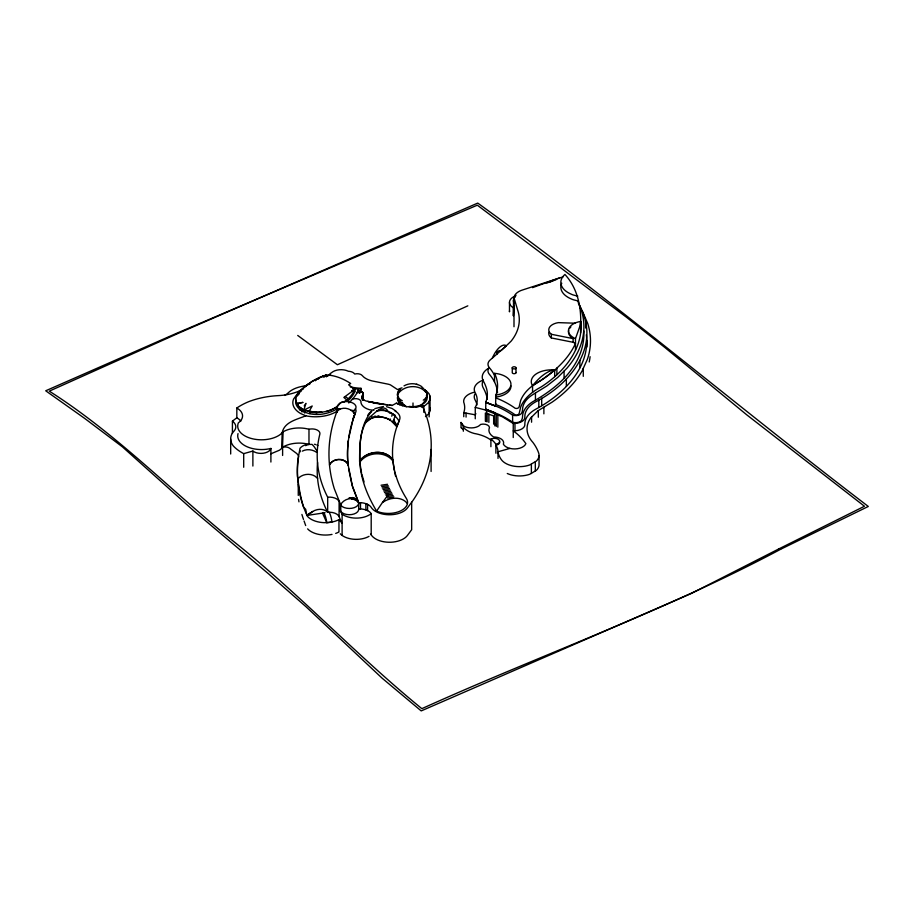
<?xml version="1.0" encoding="UTF-8"?>
<svg xmlns="http://www.w3.org/2000/svg" width="914" height="914" viewBox="0 0 914 914"><rect width="100%" height="100%" fill="white"/><g stroke="black" fill="none" stroke-linecap="round" stroke-linejoin="round"><path stroke-width="1.37" d="M362.892 400.263L361.967 396.265L363.372 393.511L362.31 391.889L357.237 392.632L358.814 389.124A45.86 26.472 0 0 1 353.947 388.587A39.645 22.896 0 0 1 352.496 388.359M361.521 472.812L359.579 461.056C367.439 451.105 384.737 448.705 392.814 459.593A233.538 134.826 0 0 0 406.433 498.564A19.217 11.094 0 0 1 399.681 511.303A19.217 11.094 0 0 1 376.602 511.109A344.372 198.818 0 0 1 367.485 493.332A280.518 161.961 0 0 1 360.265 467.477C359.67 450.819 358.002 430.62 369.553 417.161C374.466 413.973 383.446 402.16 388.142 411.574L383.606 409.815L376.922 410.854A18.623 14.99 16.3 0 1 386.611 411.083L389.615 412.385A18.714 14.59 28.2 0 1 399.041 421.057L397.213 425.673L393.146 420.966L392.849 421.891L396.973 426.552L399.498 420.04A16.338 9.437 0 0 0 394.962 410.957M327.212 375.86L326.275 374.934C314.165 379.059 302.614 386.188 295.702 397.224C294.856 402.743 298.57 407.644 303.608 409.621L304.328 412.214M362.424 400.035L363.155 396.63A3.485 2.011 0 0 0 362.709 396.173M424.427 390.084C430.745 394.46 424.222 403.268 419.56 406.387L415.699 406.947A22.553 13.025 0 0 1 402.297 405.702L396.356 403.177L392.152 405.45L381.115 404.091A50.784 29.328 0 0 1 377.653 403.611L367.736 401.372A7.952 4.593 0 0 1 361.955 397.59L361.967 396.265L361.967 399.007M351.193 410.329L354.072 410.523A9.62 5.553 0 0 0 347.606 401.657C340.911 400.469 334.558 405.565 337.255 412.408L336.626 412.328A10.02 8.02 19.2 0 1 345.721 408.307A10.02 8.02 19.2 0 1 354.815 414.453C348.874 430.357 346.395 447.563 348.017 464.483A10.02 8.18 -3.5 0 0 338.751 459.593A10.02 8.18 -3.5 0 0 329.486 464.86A10.008 8.157 -7.5 0 1 338.717 459.376A10.008 8.157 -7.5 0 1 347.96 464.049M406.387 406.776C401.783 403.565 395.031 397.247 398.55 391.226L400.172 390.232M353.958 415.379L348.794 437.783M353.215 498.507L354.963 499.193L354.883 499.969L353.158 499.021L352.815 497.627L349.342 497.993L355.009 499.307L355.934 498.85L357.123 499.901L358.676 502.711L358.676 508.961A9.346 5.393 0 0 1 351.776 514.525A9.346 5.393 0 0 1 340.979 511.703L340.214 510.435A71.726 41.416 0 0 0 342.11 514.182L342.11 535.421A18.166 10.488 0 0 0 369.028 536.347M302.02 412.031L301.209 408.341L298.41 406.102L295.805 401.155L295.702 397.224L296.856 395.865M348.165 442.239L348.394 440.434M575.489 338.603A16.738 9.666 0 0 1 568.691 329.097A16.738 9.666 0 0 1 580.584 321.442L580.036 325.841L575.489 338.603L575.489 350.062M580.584 326.298C581.612 307.961 577.797 288.344 564.921 274.451A25.169 14.533 0 0 0 571.067 294.091A12.625 7.289 0 0 0 574.289 295.268L577.785 296.136M513.474 315.81L513.931 306.03M304.762 413.082L305.002 411.723M311.765 412.5C321.214 412.831 334.296 411.791 340.511 402.777L345.515 401.2A64.791 37.405 0 0 0 354.838 389.752A57.651 33.281 0 0 1 352.85 389.25M389.41 413.048L389.775 412.111L395.396 415.413L393.785 419.572L396.973 426.552L390.198 420.04L390.507 419.058M297.564 395.785L298.272 393.728M295.828 400.412A21.765 12.568 0 0 0 301.049 410.226C312.359 417.001 327.006 415.196 337.872 408.387L335.004 416.967A342.316 197.63 0 0 0 334.307 488.739L340.979 505.465A9.346 5.393 0 0 0 351.776 508.275A9.346 5.393 0 0 0 358.676 502.711L360.504 502.7A12.396 7.152 0 0 1 365.863 503.671L368.125 504.665A12.396 7.152 0 0 1 371.198 507.373A19.514 11.265 0 0 0 388.747 514.753A19.514 11.265 0 0 0 407.256 508.207L413.139 500.221A262.09 151.313 0 0 0 422.599 406.524L422.268 405.782L415.699 406.947M353.227 418.966L355.946 411.551A9.62 5.553 0 0 0 355.272 408.707M391.718 416.201L392.734 413.574M367.748 415.459A16.338 9.437 0 0 1 371.849 411.186C360.162 424.016 359.568 444.353 359.613 461.056A19.148 15.584 -7.5 0 1 376.191 452.384A19.148 15.584 -7.5 0 1 392.814 459.593A233.436 134.769 0 0 1 396.939 426.541L392.849 421.891L393.785 419.572M298.672 394.677L299.883 391.626M580.87 321.454C583.543 349.331 562.967 373.049 540.848 387.125A66.071 38.148 0 0 0 520.626 407.187L519.323 412.911A7.266 4.193 0 0 1 518.421 414.408A2.285 1.314 0 0 1 516.353 415.059A2.285 1.314 0 0 1 514.388 414.316A90.189 52.064 0 0 0 498.918 405.759L496.61 404.845A3.382 1.954 0 0 0 495.559 404.559L495.936 395.008A78.444 45.289 0 0 0 494.531 373.335A19.091 11.025 0 0 1 510.937 383.834A19.091 11.025 0 0 1 495.936 395.008M495.559 404.559L495.936 403.668M395.134 424.085L395.556 423.068M583.84 330.948A160.841 92.862 0 0 1 566.749 375.46C557.083 386.268 545.19 394.677 532.634 401.794A38.548 22.256 0 0 0 522.545 416.487A24.084 13.904 0 0 1 521.3 420.714A6.329 3.656 0 0 1 512.617 422.211A87.893 50.75 0 0 0 497.536 413.871L485.642 409.392L485.882 401.772A58.633 33.852 0 0 0 486.556 388.656A92.634 53.48 0 0 0 483.289 380.944A21.628 12.488 0 0 1 488.784 368.148M483.437 380.041A18.737 10.819 0 0 0 475.166 392.689A41.895 24.187 0 0 1 475.257 407.404L485.38 409.986L485.882 408.832M300.809 391.603L301.711 389.593M357.408 392.037L358.814 389.124M359.842 393.089L360.984 388.313L358.105 388.073A44.089 25.455 0 0 1 354.369 387.627A37.942 21.902 0 0 1 350.233 386.896M302.728 389.593L303.654 387.627L308.384 383.903M376.602 511.109L382.395 502.563M357.877 391.215L356.768 393.271A77.644 44.832 0 0 1 348.714 402.96M326.001 376.111L325.727 375.334A3.188 1.839 0 0 1 324.938 375.688L321.534 376.956A70.949 40.959 0 0 0 311.994 381.469L299.541 390.872A40.342 23.284 0 0 1 278.45 395.613A63.043 36.4 0 0 0 248.574 401.726A63.157 36.457 0 0 0 236.829 408.01A19.24 11.105 0 0 1 238.383 422.828A23.775 13.733 0 0 0 250.516 438.252A23.775 13.733 0 0 0 279.353 435.133A18.577 10.728 0 0 0 282.186 432.642C284.391 421.868 296.936 419.48 305.813 415.813A28.597 16.509 0 0 0 316.964 416.773L319.786 416.613A28.597 16.509 0 0 0 334.924 412.443L336.878 411.243L336.878 407.553M304.202 405.976L305.95 403.36L303.825 410.169L317.204 412.545L312.668 412.248L304.408 410.055M270.898 453.801L279.353 450.259A18.577 10.728 0 0 0 282.186 447.769L282.792 431.819M315.193 380.727L316.644 378.967M364.697 423.342C370.524 415.504 382.349 415.333 390.209 420.04A18.6 14.967 16.6 0 0 368.81 419.503L364.709 423.319L371.45 418.178M328.012 375.894L329.029 374.763A28.917 16.692 0 0 1 330.834 373.175L332.936 371.712A11.082 6.398 0 0 1 348.325 371.244A7.392 4.262 0 0 1 354.701 374.055A5.633 3.256 0 0 1 362.287 375.597A18.257 10.534 0 0 0 372.067 380.909L387.776 384.097A10.911 6.295 0 0 1 390.415 384.874L397.636 389.638A19.365 11.185 0 0 1 402 387.844M358.551 392.003L359.065 391.421M318.198 379.219L319.717 377.516M299.541 390.872L293.611 399.018A26.3 15.184 0 0 0 300.923 413.676L305.813 415.813M323.784 377.333L326.275 374.934L326.298 376.888M317.158 450.533L315.787 449.277A11.928 4.981 71 0 0 312.896 445.312L312.085 444.41L307.984 444.421A11.916 9.688 9 0 0 300.021 448.248L298.021 459.011A275.525 159.07 0 0 0 297.473 476.171C299.209 489.835 301.3 504.231 307.63 516.536A20.108 11.608 0 0 0 323.99 522.659L328.057 522.591A20.108 11.608 0 0 0 338.957 519.643L342.11 523.059A71.726 41.416 0 0 1 340.214 519.312L339.094 516.65A9.974 5.758 0 0 0 327.68 512.331A11.916 9.38 -25.6 0 0 312.645 511.52L306.864 515.45L305.687 509.292L303.505 507.087A311.834 180.035 0 0 1 298.57 486.968L297.587 476.822A311.834 180.035 0 0 1 298.604 456.509L298.41 455.88A12.556 7.255 0 0 0 296.045 453.001L289.658 448.283A5.872 3.393 0 0 0 282.609 447.22A22.724 13.116 0 0 1 308.978 444.387L308.978 429.26A7.952 4.593 0 0 1 316.872 429.888A7.952 4.593 0 0 1 319.843 434.161A255.634 147.588 0 0 0 327.68 497.205L327.68 512.331A10.671 2.182 81.5 0 1 331.988 521.928L326.812 522.694A10.671 2.182 81.5 0 0 322.505 513.108L326.778 522.614M425.467 416.658L428.426 414.076L430.048 411.129L430.037 407.644M359.579 461.056L364.32 456.989M492.315 358.151L506.31 345.778A17.309 7.392 -67.7 0 0 492.315 358.151L490.487 359.67A13.664 7.895 0 0 0 489.39 367.736A78.444 45.289 0 0 1 494.531 375.38M344.578 401.932L346.897 400.103L343.858 397.441L354.781 389.387L348.622 384.817L350.69 383.514A50.887 33.612 51.6 0 0 328.617 375.117L326.287 376.317L322.928 376.168M232.419 433.385L232.419 421.126L236.829 417.789L236.829 408.01M325.098 512.72L306.864 515.45L312.645 511.52M306.864 515.45L311.068 512.64M357.191 392.483L358.642 391.866M421.388 407.176L425.467 405.165L428.426 402.583L430.048 399.635L430.208 396.539L428.894 393.546L426.21 390.861M374.831 408.638L383.446 406.467M467.819 305.847L337.403 364.743L297.724 335.449M357.877 391.066L359.842 390.678M404.011 385.879C409.541 382.703 416.773 383.035 421.96 386.759M515.656 296.033L513.062 297.107A13.264 7.655 0 0 0 512.32 307.093L513.474 307.824M546.755 283.1L553.244 280.404M549.702 282.175L556.283 279.558M532.531 287.647L559.825 277.799M326.127 411.506L330.103 410.203A64.791 37.405 0 0 0 337.597 406.581M563.047 276.862L522.854 289.875A16.144 9.323 0 0 0 513.999 297.747L513.999 326.744M232.419 421.126A16.098 9.3 0 0 1 233.127 431.979A30.059 17.355 0 0 0 233.378 446.032A49.55 28.608 0 0 0 243.695 453.641L252.881 451.059A10.065 5.815 0 0 0 263.392 453.218A10.065 5.815 0 0 0 270.898 448.454L270.898 462.038M509.978 448.408L498.016 451.767L498.016 458.417M387.525 498.073L393.888 496.862M386.725 496.656L393.111 495.468M385.948 495.239L392.346 494.086M385.194 493.823L391.603 492.692M384.451 492.395L390.884 491.298M383.731 490.967L390.175 489.904M383.035 489.538L389.49 488.499M382.349 488.11L388.816 487.093M381.686 486.671L388.164 485.688M381.047 485.231L387.536 484.283M340.534 504.894L340.556 511.212L340.556 504.962A10.008 7.975 -21.3 0 1 353.352 498.85L351.479 498.541L351.113 497.639L349.354 497.993L352.804 497.593M485.38 409.986L502.392 416.784L513.245 423.49L515.565 423.342A10.534 6.078 0 0 0 524.853 417.115A35.189 20.314 0 0 1 535.935 401.692C565.149 386.645 593.894 355.843 585.383 320.46A161.972 93.514 0 0 0 578.425 303.551M387.399 494.68L388.359 494.565L382.498 502.46L385.262 500.803A19.137 14.807 -30.4 0 1 407.29 503.477M358.676 508.961L360.504 508.949A12.396 7.152 0 0 1 365.863 509.921L368.125 510.903A12.396 7.152 0 0 1 371.198 513.622L371.198 534.861A19.514 11.265 0 0 0 388.747 542.242A19.514 11.265 0 0 0 407.256 535.684L411.666 529.709L411.666 502.232M574.917 323.202L558.351 322.631A12.887 7.438 0 0 0 551.348 334.284L551.348 337.952L573.124 342.282L575.489 343.458C568.314 359.168 554.969 371.084 540.848 380.521A66.071 38.148 0 0 0 520.626 400.583L519.323 406.307A7.266 4.193 0 0 1 518.421 407.804A2.285 1.314 0 0 1 516.353 408.455A2.285 1.314 0 0 1 514.388 407.713A90.189 52.064 0 0 0 498.918 399.155L496.61 398.241A3.382 1.954 0 0 0 495.559 397.956M349.354 497.993L353.158 499.021M337.255 408.718L340.248 409.061M387.559 404.868L368.799 401.68L376.511 403.428M389.398 405.096L392.152 405.45M382.955 404.308L367.736 401.372M475.851 413.608A41.895 24.187 0 0 1 475.257 414.807L463.752 412.717A44.432 25.649 0 0 0 463.706 402.149A17.115 9.883 0 0 1 474.435 392.175M371.895 416.841L374.409 417.298M551.348 334.284L573.124 338.614L573.124 342.282M416.396 384.257L417.31 384.451M386.553 406.696L392.072 408.467L396.048 411.174M577.785 300.877L574.289 300.009A12.625 7.289 0 0 1 571.067 298.844A25.169 14.533 0 0 1 561.767 283.191M299.346 409.78L304.065 411.357M374.82 416.019L377.562 416.887M495.045 405.827L485.642 402.331L490.327 404.102M495.045 412.877L495.068 412.888A53.743 31.03 0 0 0 485.642 409.392L495.068 412.888M495.068 405.827L491.115 404.399M485.642 402.331L497.536 406.821A87.893 50.75 0 0 1 512.617 415.162A6.329 3.656 0 0 0 521.3 413.665A24.084 13.904 0 0 0 522.545 409.438A38.548 22.256 0 0 1 532.634 394.734L546.823 385.982L557.654 377.516L566.749 368.399A160.841 92.862 0 0 0 577.419 300.557M310.851 412.157L309.046 411.483L312.222 405.999L303.825 410.169L301.209 408.341L303.105 410.032M495.308 424.484L496.233 424.85M421.948 387.662L423.765 388.416M353.844 498.29L354.735 498.69M377.962 415.664L380.83 416.967M396.356 403.177L399.852 404.845M387.239 418.566L390.198 420.04M354.963 499.193L358.642 502.62L352.553 486.865L347.96 464.049M363.863 399.978L361.955 397.59M351.741 390.552L353.592 392.015M340.259 533.799L342.11 535.421A71.726 41.416 0 0 1 341.756 534.804M357.568 501.169L354.472 498.073L356.517 500.232L355.934 498.85M317.604 478.41L314.953 476.148A11.905 9.711 -5.3 0 0 297.747 479.027M461.456 427.821L463.021 429.557M424.999 389.844L427.101 393.991M357.123 499.901L358.014 501.169M579.682 307.39L582.686 311.868L587.725 323.487A165.902 95.787 0 0 1 587.405 359.248L582.161 370.833A165.902 95.787 0 0 1 552.147 402.114L537.912 410.832L530.646 418.041A50.076 28.917 0 0 0 532.851 442.342A91.686 52.932 0 0 1 538.7 453.104A19.605 11.322 0 0 1 536.335 461.09L529.686 464.986A19.605 11.322 0 0 1 501.5 459.845A43.266 24.986 0 0 1 498.016 451.767L497.936 451.013A33.327 19.24 0 0 0 495.902 445.209L497.319 444.832A5.267 3.039 0 0 0 499.581 441.656M336.878 411.608L337.255 412.408M494.588 412.762L494.84 425.913M304.065 520.957L305.687 525.561M513.999 297.747L517.575 309.789A87.961 50.784 0 0 1 511.223 341.025A427.946 247.077 0 0 1 501.215 350.473A4.559 2.639 0 0 0 497.01 354.175M461.033 427.763L461.033 422.439L463.649 425.958A10.248 5.918 0 0 0 480.581 424.45A6.181 3.565 0 0 1 489.481 427.649A17.126 9.894 0 0 0 493.594 436.961A10.1 5.827 0 0 1 503.363 444.158A11.631 6.718 0 0 0 514.97 448.934A11.631 6.718 0 0 0 525.87 443.633A87.059 50.259 0 0 0 516.147 433.099L513.245 430.894L515.565 430.734A10.534 6.078 0 0 0 524.853 424.519A35.189 20.314 0 0 1 535.935 409.095C562.898 394.699 590.41 367.954 586.354 334.787M364.058 481.929L361.773 473.966M486.202 410.283L487.128 413.585L487.128 421.811M461.033 422.439L464.095 428.129A22.999 13.276 0 0 0 474.16 433.453A33.327 19.24 0 0 1 490.898 440.045M394.494 471.704L395.602 476.274M359.522 391.74A3.485 2.011 0 0 1 363.155 392.997L363.349 397.67M394.254 470.333L393.02 461.204A19.148 15.607 -5.8 0 0 376.374 453.812A19.148 15.607 -5.8 0 0 359.739 462.324M348.554 468.539L352.05 484.991L358.676 502.711L360.504 502.7L360.504 508.949M348.154 465.5L348.006 464.221A323.762 186.924 0 0 1 348.223 441.531M363.098 394.54L363.246 398.778M586.948 340.328L586.948 346.989M585.771 323.179L585.771 328.115M583.281 368.353L583.281 376.339M580.584 321.442L580.584 332.902M579.876 360.39L579.876 367.794M566.349 378.887L566.349 386.291M564.075 371.084L564.075 378.133M556.889 368.034L556.889 374.637M554.684 376.591L554.684 369.987A35.52 14.898 -57.7 0 0 532.565 385.719L532.565 392.334M543.876 407.187L543.876 413.836M541.682 398.173L541.682 405.576M539.054 455.858L539.054 465.169A19.605 11.322 0 0 1 536.335 470.402L529.686 474.297A19.605 11.322 0 0 1 507.281 473.498M538.814 399.932L538.814 407.336M538.323 410.58L538.323 417.23M535.444 393.043L535.444 400.103M535.307 461.867L535.307 471.178M531.571 416.887L531.571 422.199M531.377 464.209L531.377 473.521M515.999 367.976A1.885 1.085 0 0 1 513.005 368.708A1.885 1.085 0 0 1 513.394 366.845A1.885 1.085 0 0 1 515.999 367.976L515.999 372.741M514.97 423.353L514.97 430.757M513.508 300.169L513.508 307.572M513.257 307.687L513.257 315.673M513.245 423.49L513.245 437.543M512.617 415.162L512.617 422.211M512.263 367.702L512.263 372.478A1.885 1.085 0 0 0 514.148 373.689A1.885 1.085 0 0 0 515.987 372.455M509.475 302.511L509.475 311.823A13.264 7.655 0 0 1 509.544 310.84M497.844 414.636L497.844 427.181M496.268 413.951L496.268 426.484M490.898 446.695L490.898 439.12A5.267 3.039 0 0 1 499.033 439.885A5.267 3.039 0 0 1 495.902 444.284L495.902 453.241M494.531 373.335L494.531 381.983M493.651 424.142L493.651 415.916L485.38 413.002L485.38 421.228M488.864 414.168L488.864 422.394M486.248 413.288L486.248 421.514M475.257 407.404L475.257 418.795M466.071 413.105L466.071 417.104M463.752 412.717L463.752 416.704M463.341 427.226L463.341 431.214M431.1 449.471L431.1 471.464M430.037 396.15L430.037 410.386M429.146 401.269L429.146 416.875M423.822 405.965L423.822 412.351M413.002 402.983L413.002 405.736M402.617 402.857L402.617 405.656M400.103 400.263L400.103 403.074M398.401 396.596L398.401 402.206M367.577 510.64L367.577 504.391L365.863 503.671L365.863 509.921M363.155 392.997L363.155 396.63M360.984 388.313L360.984 391.946M359.328 390.746L359.328 393.169M354.838 389.752L354.838 391.718A64.791 37.405 0 0 1 347.526 401.406M353.855 410.649L353.855 413.105M339.094 516.65L339.094 501.523A9.974 5.758 0 0 0 327.68 497.205M338.957 519.643L338.957 532.005A20.108 11.608 0 0 1 335.689 533.41M309.8 411.688L309.8 413.654M303.608 409.621L303.608 411.597M298.261 484.431L298.261 495.411M282.643 432.036L282.609 455.458M282.186 432.642L282.186 447.769M252.881 451.059L252.881 466.049M243.695 453.641L243.695 467.271M230.682 439.017L230.682 454.007M590.101 356.677A165.902 95.787 0 0 1 589.222 361.978M551.348 337.952A12.887 7.438 0 0 1 548.948 332.216M488.419 368.822A13.664 7.895 0 0 0 489.39 374.34A78.444 45.289 0 0 1 497.513 392.78M487.253 399.292A58.633 33.852 0 0 0 486.556 395.716A92.634 53.48 0 0 0 483.289 388.004A21.628 12.488 0 0 1 482.866 381.149M476.959 404.948A41.895 24.187 0 0 0 475.166 400.081A18.737 10.819 0 0 1 474.823 394.083M510.937 385.879A19.091 11.025 0 0 1 495.936 397.064M514.148 301.506A16.326 9.426 0 0 1 514.662 296.901L515.233 296.033A16.326 9.426 0 0 1 515.953 295.199M514.102 303.105A13.847 7.998 0 0 1 513.474 300.42L513.611 299.518A13.847 7.998 0 0 1 513.931 298.627M514.422 297.77A13.847 7.998 0 0 1 515.085 296.947M573.124 338.614A16.738 9.666 0 0 1 568.691 330.297M569.513 328.549A16.738 9.666 0 0 1 570.873 326.926M490.898 439.12A33.327 19.24 0 0 1 495.902 444.284M270.898 448.454A23.775 13.733 0 0 1 246.826 446.649A23.775 13.733 0 0 1 238.028 433.602M236.829 417.789A19.24 11.105 0 0 1 240.839 421.103M370.638 534.107A12.396 7.152 0 0 1 371.198 534.861M352.416 399.224A5.393 3.108 0 0 1 360.904 401.177A15.447 8.923 0 0 0 369.21 409.621A6.649 3.839 0 0 0 373.22 410.009M374.226 409.883A6.649 3.839 0 0 1 373.735 409.952M354.838 391.718A57.639 33.281 0 0 1 351.867 390.952M345.401 396.699A35.063 23.158 51.6 0 1 347.526 398.184M371.198 513.622A18.166 10.488 0 0 1 342.11 514.182M300.272 450.853A16.109 9.3 0 0 0 300.055 451.619A88.43 51.058 0 0 1 299.963 452.03M305.63 445.644A16.109 9.3 0 0 1 306.681 445.175M307.801 444.752A16.109 9.3 0 0 1 308.978 444.387M327.68 512.331A255.634 147.588 0 0 1 317.844 481.061L317.352 475.76A255.634 147.588 0 0 1 317.569 462.495M303.505 519.438A311.834 180.035 0 0 1 301.906 514.445M298.969 501.855A311.834 180.035 0 0 1 298.57 499.33M332.011 534.404A20.108 11.608 0 0 1 307.63 528.886M314.427 444.261A7.952 4.593 0 0 1 315.707 444.581M316.872 445.015A7.952 4.593 0 0 1 317.889 445.564M282.609 432.094A22.724 13.116 0 0 1 308.978 429.26M315.341 380.498A21.113 12.19 0 0 1 322.711 376.305M324.561 375.757A21.113 12.19 0 0 1 330.56 374.751M284.62 395.442A25.661 14.818 0 0 0 288.413 392.654A25.226 14.567 0 0 1 302.431 386.325A23.25 13.424 0 0 0 307.504 385M309.812 384.086A23.25 13.424 0 0 1 308.681 384.566M426.404 395.419A14.853 8.569 0 0 1 409.141 406.433M405.485 405.679A14.853 8.569 0 0 1 397.75 396.242M424.736 389.764A14.853 8.569 0 0 1 423.273 400.172M402.297 400.778A14.853 8.569 0 0 1 400.435 389.238M397.43 394.848A16.326 13.31 -4.9 0 1 410.717 386.725A16.326 13.31 -4.9 0 1 425.547 391.843M302.283 451.15A11.905 9.62 14.6 0 1 316.701 452.396M778.568 549.04L691.601 593.357L421.205 710.909L382.086 678.154L306.224 606.93L268.739 573.992L194.122 511.132L122.396 446.843L84.591 418.349L45.7 390.792L176.139 333.507L477.314 205.182L626.478 317.249L664.752 347.411L746.875 414.933L864.45 506.253L778.568 549.04M780.613 549.28C664.969 610.94 541.111 654.755 421.857 708.658C356.666 655.555 299.301 593.643 233.413 541.305C171.821 491.401 116.512 433.864 49.287 391.146L177.145 333.85L477.736 203.091C611.58 299.541 737.221 406.433 868.3 506.459L780.613 549.28M302.82 402.411L296.662 403.702L298.17 404.399L296.616 403.668L302.82 402.411M321.762 412.294L315.684 412.465L321.762 412.294M554.684 369.987A20.314 11.733 0 0 0 532.565 385.719A216.184 124.818 0 0 0 554.684 369.987"/></g></svg>
